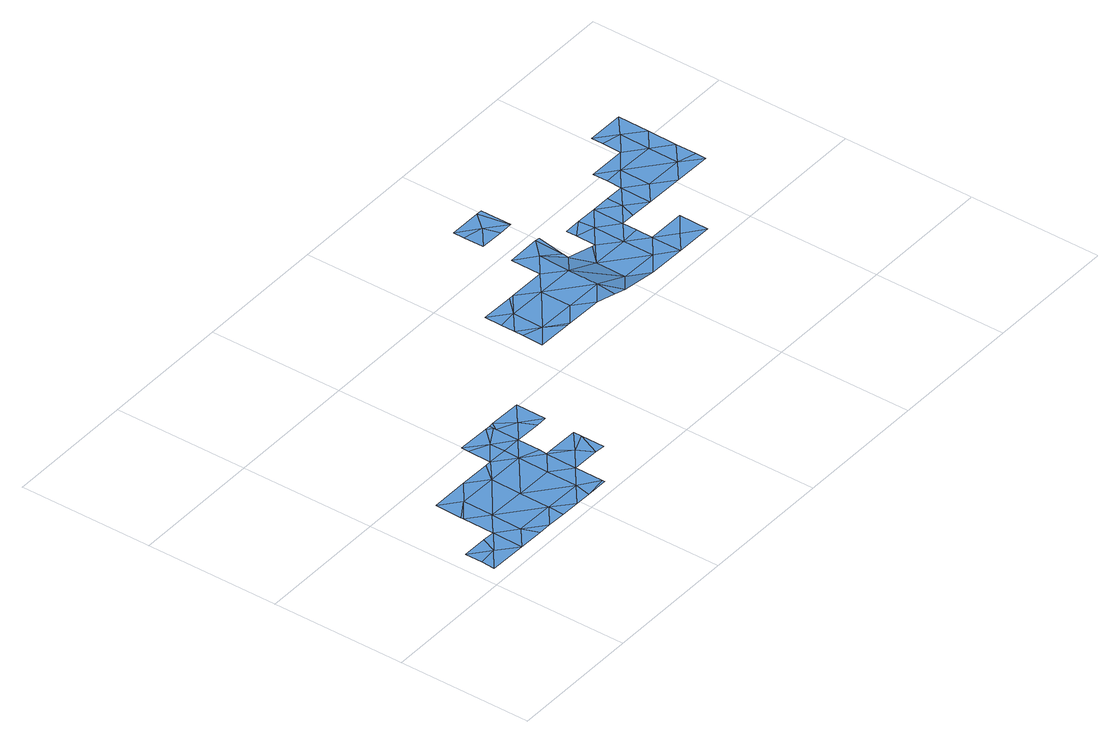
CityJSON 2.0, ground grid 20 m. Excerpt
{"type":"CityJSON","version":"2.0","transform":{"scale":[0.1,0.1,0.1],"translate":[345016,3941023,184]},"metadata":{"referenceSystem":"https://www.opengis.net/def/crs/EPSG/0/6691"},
"CityObjects":{
"waterbody1":{"type":"WaterBody","attributes":{"name":"10","class":"1140","function":"1","WaterBodyRiverFloodingRiskAttribute.description":"5","WaterBodyRiverFloodingRiskAttribute.rankOrg":"2","WaterBodyRiverFloodingRiskAttribute.adminType":"2","WaterBodyRiverFloodingRiskAttribute.scale":"L2"},"geometry":[{"type":"MultiSurface","lod":"1","boundaries":[[[0,1,2]],[[3,4,5]],[[6,7,8]],[[9,10,11]],[[12,6,8]],[[13,12,8]],[[14,15,16]],[[13,8,17]],[[8,7,18]],[[8,18,17]],[[19,20,17]],[[21,3,5]],[[22,2,20]],[[14,16,1]],[[14,1,0]],[[2,1,20]],[[1,23,20]],[[20,23,24]],[[24,23,25]],[[23,3,25]],[[26,3,23]],[[26,4,3]],[[27,4,26]],[[26,28,27]],[[28,26,16]],[[28,16,29]],[[29,16,15]],[[11,30,9]],[[30,11,31]],[[31,11,32]],[[11,27,32]],[[27,11,10]],[[27,10,4]],[[10,33,4]],[[33,5,4]],[[34,35,25]],[[35,36,25]],[[36,35,37]],[[38,6,12]],[[25,36,13]],[[3,34,25]],[[21,34,3]],[[16,26,1]],[[26,23,1]],[[25,13,24]],[[17,20,24]],[[17,24,13]],[[20,19,39]],[[20,39,22]]]}]},
"waterbody2":{"type":"WaterBody","attributes":{"name":"10","class":"1140","function":"1","WaterBodyRiverFloodingRiskAttribute.description":"5","WaterBodyRiverFloodingRiskAttribute.rankOrg":"1","WaterBodyRiverFloodingRiskAttribute.adminType":"2","WaterBodyRiverFloodingRiskAttribute.scale":"L2"},"geometry":[{"type":"MultiSurface","lod":"1","boundaries":[[[40,2,22]],[[2,40,41]],[[41,40,42]],[[43,44,45]],[[39,44,40]],[[40,43,42]],[[40,44,43]],[[22,39,40]]]}]},
"waterbody3":{"type":"WaterBody","attributes":{"name":"10","class":"1140","function":"1","WaterBodyRiverFloodingRiskAttribute.description":"5","WaterBodyRiverFloodingRiskAttribute.rankOrg":"2","WaterBodyRiverFloodingRiskAttribute.adminType":"2","WaterBodyRiverFloodingRiskAttribute.scale":"L2"},"geometry":[{"type":"MultiSurface","lod":"1","boundaries":[[[46,47,48]],[[49,46,48]],[[47,50,48]],[[48,50,51]],[[45,51,50]],[[51,39,48]],[[49,48,39]]]}]},
"waterbody4":{"type":"WaterBody","attributes":{"name":"10","class":"1140","function":"1","WaterBodyRiverFloodingRiskAttribute.description":"5","WaterBodyRiverFloodingRiskAttribute.rankOrg":"1","WaterBodyRiverFloodingRiskAttribute.adminType":"2","WaterBodyRiverFloodingRiskAttribute.scale":"L2"},"geometry":[{"type":"MultiSurface","lod":"1","boundaries":[[[52,53,54]],[[55,54,53]],[[53,52,56]],[[57,58,59]],[[58,57,53]],[[56,58,53]],[[55,53,57]]]}]},
"waterbody5":{"type":"WaterBody","attributes":{"name":"10","class":"1140","function":"1","WaterBodyRiverFloodingRiskAttribute.description":"5","WaterBodyRiverFloodingRiskAttribute.rankOrg":"2","WaterBodyRiverFloodingRiskAttribute.adminType":"2","WaterBodyRiverFloodingRiskAttribute.scale":"L2"},"geometry":[{"type":"MultiSurface","lod":"1","boundaries":[[[60,61,62]],[[63,62,61]],[[64,65,63]],[[65,64,66]],[[64,67,66]],[[64,68,67]],[[68,64,69]],[[69,64,70]],[[71,72,68]],[[71,73,72]],[[73,74,72]],[[74,73,75]],[[76,75,73]],[[76,77,75]],[[77,76,78]],[[79,80,81]],[[79,82,83]],[[84,83,82]],[[84,85,83]],[[86,85,84]],[[87,85,86]],[[87,88,85]],[[88,87,89]],[[89,87,90]],[[91,90,87]],[[92,93,94]],[[95,96,97]],[[85,98,96]],[[62,99,100]],[[63,65,62]],[[64,63,70]],[[96,98,97]],[[97,98,101]],[[98,88,101]],[[101,88,102]],[[66,103,65]],[[67,104,66]],[[68,105,67]],[[100,60,62]],[[72,105,68]],[[74,106,72]],[[74,75,107]],[[108,88,109]],[[108,102,88]],[[95,92,96]],[[92,94,96]],[[94,83,96]],[[80,83,94]],[[75,110,107]],[[110,80,107]],[[111,107,80]],[[111,80,94]],[[111,94,93]],[[93,112,111]],[[112,113,114]],[[114,115,107]],[[115,74,107]],[[105,104,67]],[[103,66,116]],[[62,65,99]],[[103,99,65]],[[77,110,75]],[[117,118,119]],[[117,82,79]],[[81,80,110]],[[120,116,66]],[[66,104,120]],[[79,83,80]],[[121,84,82]],[[85,96,83]],[[87,86,122]],[[88,98,85]],[[109,88,89]],[[91,87,122]],[[119,82,117]],[[82,119,121]],[[105,72,106]],[[111,114,107]],[[112,114,111]],[[114,113,123]],[[123,113,124]],[[112,124,113]]]}]}
},
"vertices":[
[170,144,22],[151,121,22],[179,144,22],[149,29,22],[92,30,22],[120,6,22],[291,84,22],[291,96,22],[263,73,22],[7,8,22],[63,7,22],[36,31,22],[276,50,22],[234,50,22],[123,145,22],[66,145,22],[94,122,22],[235,97,22],[244,97,22],[236,109,22],[207,120,22],[148,5,22],[208,143,22],[150,75,22],[206,74,22],[206,28,22],[93,76,22],[64,53,22],[65,100,22],[65,104,22],[8,28,22],[8,54,22],[46,54,22],[101,6,22],[177,5,22],[200,4,22],[234,8,22],[234,4,22],[291,49,22],[236,143,22],
[208,166,22],[180,179,22],[180,190,22],[229,189,22],[237,182,22],[237,189,22],
[292,142,22],[293,188,22],[265,165,22],[276,142,22],[244,189,22],[237,178,22],
[524,415,26],[553,438,26],[524,445,26],[524,462,26],[560,414,26],[573,461,26],[581,414,26],[581,461,26],
[808,457,3],[808,439,3],[836,433,3],[807,410,3],[778,388,3],[835,387,3],[834,341,3],[777,342,3],[749,366,3],[750,388,3],[750,411,3],[721,366,3],[721,343,3],[693,366,3],[692,320,3],[664,344,3],[661,367,3],[636,351,3],[636,367,3],[579,322,18],[607,298,3],[629,321,5],[551,346,26],[550,299,26],[522,323,26],[493,300,26],[466,324,26],[437,301,26],[436,255,26],[408,278,26],[408,298,26],[409,325,26],[577,230,11],[634,229,3],[606,252,3],[555,230,17],[549,253,26],[520,231,26],[493,254,26],[863,409,3],[864,456,3],[464,232,26],[459,232,26],[862,364,3],[806,318,3],[748,319,3],[713,320,3],[663,297,3],[407,233,26],[408,264,26],[635,321,3],[663,251,3],[691,228,3],[719,250,3],[691,273,3],[692,298,3],[862,333,3],[579,330,20],[580,368,26],[574,369,26],[862,317,3],[523,369,26],[459,324,26],[748,272,3],[747,227,3]
]}
